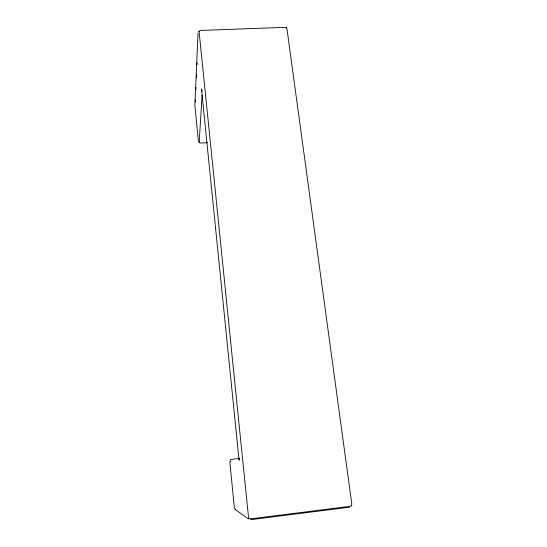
<?xml version="1.0" encoding="UTF-8"?>
<svg xmlns="http://www.w3.org/2000/svg" width="547" height="547" viewBox="0 0 547 547"><rect width="100%" height="100%" fill="white"/><g stroke="black" fill="none" stroke-linecap="round" stroke-linejoin="round"><path stroke-width="0.82" d="M198.035 33.203L194.848 105.236L198.37 141.092M195.429 102.111L195.546 99.561M196.004 89.359L196.086 87.664M196.544 77.462L196.66 74.912M197.125 64.71L197.2 63.008M202.103 95.185L199.156 142.48L200.66 143.061L207.463 142.671M351.591 505.982L351.776 503.855L286.97 28.882L286.423 27.781L284.973 27.35L200.517 30.434L198.629 31.555M230.41 461.565L230.355 459.767L239.456 458.106M199.033 30.981L248.475 516.833L249.022 518.624L250.875 518.85L349.991 506.351L351.55 505.708M239.326 458.824L239.06 460.266L201.481 88.956L202.171 91.315M249.022 518.624L248.509 518.98L235.244 509.51L235.429 509.059M250.765 519.65L349.636 507.172M235.244 509.51L234.342 507.76L229.815 461.634M198.971 141.721L199.375 142.746M286.423 27.781L286.498 28.335"/></g></svg>
